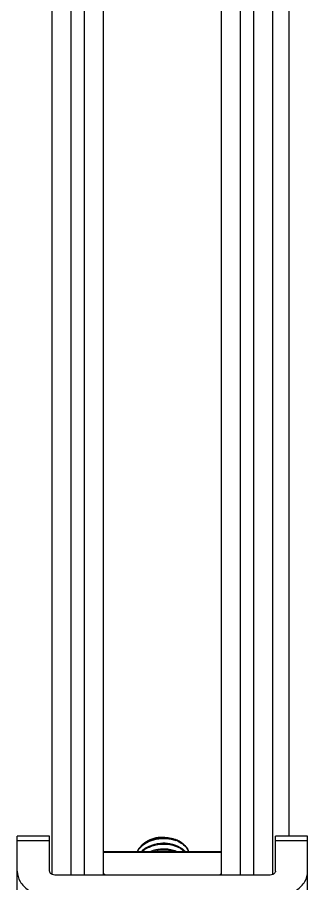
# Model space of a CAD drawing. Extents: x 27938 to 1507990, y 110129 to 923079.
# Drawn here: x 661588 to 662215, y 380201 to 382074 of the extents above; entities that cross this region are included whole.
import ezdxf

# ---------------------------------------------------------------- set-up
doc = ezdxf.new("R2010")
doc.units = 0
doc.header["$LTSCALE"] = 1000
doc.header["$MEASUREMENT"] = 0

msp = doc.modelspace()

# ---------------------------------------------------------------- linework, layer by layer
at = {"linetype": 'Continuous'}
for p, q in [((661663.2, 380221.2), (661663.2, 382871.5)), ((661703.9, 380220), (661703.9, 382871.5)), ((661732.9, 380220), (661732.9, 382871.5)), ((661773.6, 380220), (661773.6, 382871.5)), ((662029.1, 380220), (662029.1, 382871.5)), ((662069.8, 380220), (662069.8, 382871.5)), ((662098.8, 380220), (662098.8, 382871.5)), ((662139.5, 380221.2), (662139.5, 382871.5)), ((662174.3, 382848.8), (662174.3, 380304.1)), ((661587.7, 379735.4), (661587.7, 380304.1)), ((661657.4, 380304.1), (661587.7, 380304.1)), ((661657.4, 380228.2), (661657.4, 380304.1)), ((662145.3, 380228.2), (662145.3, 380304.1)), ((662215, 380304.1), (662145.3, 380304.1)), ((662215, 379735.4), (662215, 380304.1)), ((661657.4, 380293.9), (661587.7, 380293.9)), ((662215, 380293.9), (662145.3, 380293.9)), ((661773.6, 380271), (662029.1, 380271)), ((661773.6, 380269.3), (662029.1, 380269.3)), ((662133.7, 380220), (661669.1, 380220)), ((661775.6, 380221.5), (661777.1, 380220)), ((662025.7, 380220), (662027.1, 380221.5))]:
    msp.add_line(p, q, dxfattribs=at)
for centre, radius, start, end in [((661906.6, 380231.5), 68.9, 69.4703, 74.8773), ((661903.9, 380221.5), 67.1, 100.3047, 102.2499), ((661907.5, 380232.5), 66.1, 69.6939, 69.8962), ((661908.4, 380235), 63.5, 65.0364, 69.7243), ((661904, 380208.7), 67.6, 99.5601, 100.813), ((661921, 380243.2), 40.6, 43.29, 44.8708)]:
    msp.add_arc(centre, radius, start, end, dxfattribs=at)
for points, knots in [([(661852.6, 380278.3), (661861.3, 380288.4), (661881.6, 380298.1), (661909.3, 380299.9), (661923.6, 380297.1), (661930.2, 380294.6)], [0, 0, 0, 0, 0.481069, 0.745193, 1, 1, 1, 1]), ([(661856.9, 380284.2), (661864.5, 380292.9), (661882.2, 380301.4), (661906.3, 380302.8), (661918.8, 380300.2), (661924.6, 380298)], [0, 0, 0, 0, 0.4793, 0.744107, 1, 1, 1, 1]), ([(661924.6, 380298), (661912.8, 380301.2), (661888.3, 380301.8), (661865.5, 380291.9), (661856.9, 380284.2)], [0, 0, 0, 0, 0.51374, 1, 1, 1, 1]), ([(661916.6, 380299.8), (661914.5, 380300.2), (661905.7, 380301.4), (661896.6, 380300.9), (661890.1, 380299.5)], [0, 0, 0, 0, 0.246819, 1, 1, 1, 1]), ([(661856.9, 380284.2), (661855.8, 380283.3), (661851.8, 380279.4), (661848.5, 380274.7), (661846.7, 380271)], [0, 0, 0, 0, 0.260908, 1, 1, 1, 1]), ([(661949.8, 380271.8), (661944.3, 380277.3), (661929.4, 380285.8), (661903.7, 380289.7), (661877.5, 380285.5), (661862, 380276.7), (661855.9, 380271)], [0, 0, 0, 0, 0.229048, 0.489241, 0.755135, 1, 1, 1, 1]), ([(661857.6, 380271), (661863.7, 380276.3), (661879, 380284.3), (661904.3, 380288.1), (661929.1, 380284.2), (661943.6, 380276.2), (661949, 380271.1)], [0, 0, 0, 0, 0.246285, 0.511502, 0.770596, 1, 1, 1, 1]), ([(661918.6, 380287), (661916.4, 380287.5), (661907.6, 380289), (661898.5, 380288.7), (661891.9, 380287.5)], [0, 0, 0, 0, 0.245752, 1, 1, 1, 1]), ([(661942.4, 380290.1), (661941.5, 380290.7), (661937.8, 380293), (661933.8, 380294.8), (661930.7, 380296)], [0, 0, 0, 0, 0.242042, 1, 1, 1, 1]), ([(661935.2, 380292.6), (661935.8, 380292.3), (661938, 380291.2), (661940.2, 380290), (661941.7, 380289)], [0, 0, 0, 0, 0.254738, 1, 1, 1, 1]), ([(661941.7, 380289), (661945.3, 380286.7), (661951.7, 380281.5), (661956.1, 380274.6), (661957.5, 380271)], [0, 0, 0, 0, 0.526239, 1, 1, 1, 1]), ([(661942.4, 380290.1), (661945.9, 380287.6), (661952.2, 380282), (661956.4, 380274.7), (661957.7, 380271)], [0, 0, 0, 0, 0.522981, 1, 1, 1, 1]), ([(661847.5, 380271), (661847.9, 380271.7), (661849.3, 380274.2), (661851.1, 380276.6), (661852.6, 380278.3)], [0, 0, 0, 0, 0.244964, 1, 1, 1, 1]), ([(661931.7, 380271), (661927.4, 380272.7), (661909.5, 380277.7), (661889.7, 380276), (661876.5, 380271.1)], [0, 0, 0, 0, 0.243472, 1, 1, 1, 1]), ([(661880.8, 380271), (661884.5, 380272.2), (661899.7, 380275.5), (661915.9, 380274.5), (661926.9, 380271.1)], [0, 0, 0, 0, 0.252377, 1, 1, 1, 1]), ([(661919.1, 380274.6), (661917, 380275.1), (661908.3, 380276.6), (661899.3, 380276.4), (661892.7, 380275.3)], [0, 0, 0, 0, 0.245444, 1, 1, 1, 1]), ([(661587.7, 380228.2), (661587.7, 380220.6), (661592.7, 380204.2), (661611.6, 380185.5), (661638.2, 380173.4), (661658.6, 380170.7), (661669.1, 380170.7)], [0, 0, 0, 0, 0.209473, 0.444657, 0.712023, 1, 1, 1, 1]), ([(661663.2, 380221.1), (661662.3, 380221.5), (661659.6, 380222.9), (661657.4, 380226), (661657.4, 380228.2)], [0, 0, 0, 0, 0.2888, 1, 1, 1, 1]), ([(662133.7, 380170.7), (662144.2, 380170.7), (662164.5, 380173.4), (662191.1, 380185.5), (662210.1, 380204.2), (662215, 380220.6), (662215, 380228.2)], [0, 0, 0, 0, 0.287977, 0.555343, 0.790527, 1, 1, 1, 1]), ([(662145.3, 380228.2), (662145.3, 380227.5), (662144.7, 380224.3), (662141.8, 380222), (662139.6, 380221.1)], [0, 0, 0, 0, 0.22722, 1, 1, 1, 1])]:
    msp.add_open_spline(points, degree=3, knots=knots, dxfattribs=at)
for points in [[(661773.6, 380223), (661774.4, 380222.6), (661775.1, 380222.1), (661775.6, 380221.5)], [(662027.1, 380221.5), (662027.7, 380222.1), (662028.4, 380222.6), (662029.1, 380223)], [(661669.1, 380220), (661667.1, 380220), (661665, 380220.4), (661663.2, 380221.1)], [(662139.6, 380221.1), (662137.7, 380220.4), (662135.7, 380220), (662133.7, 380220)]]:
    msp.add_open_spline(points, degree=3, dxfattribs=at)

doc.saveas('drawing.dxf')
